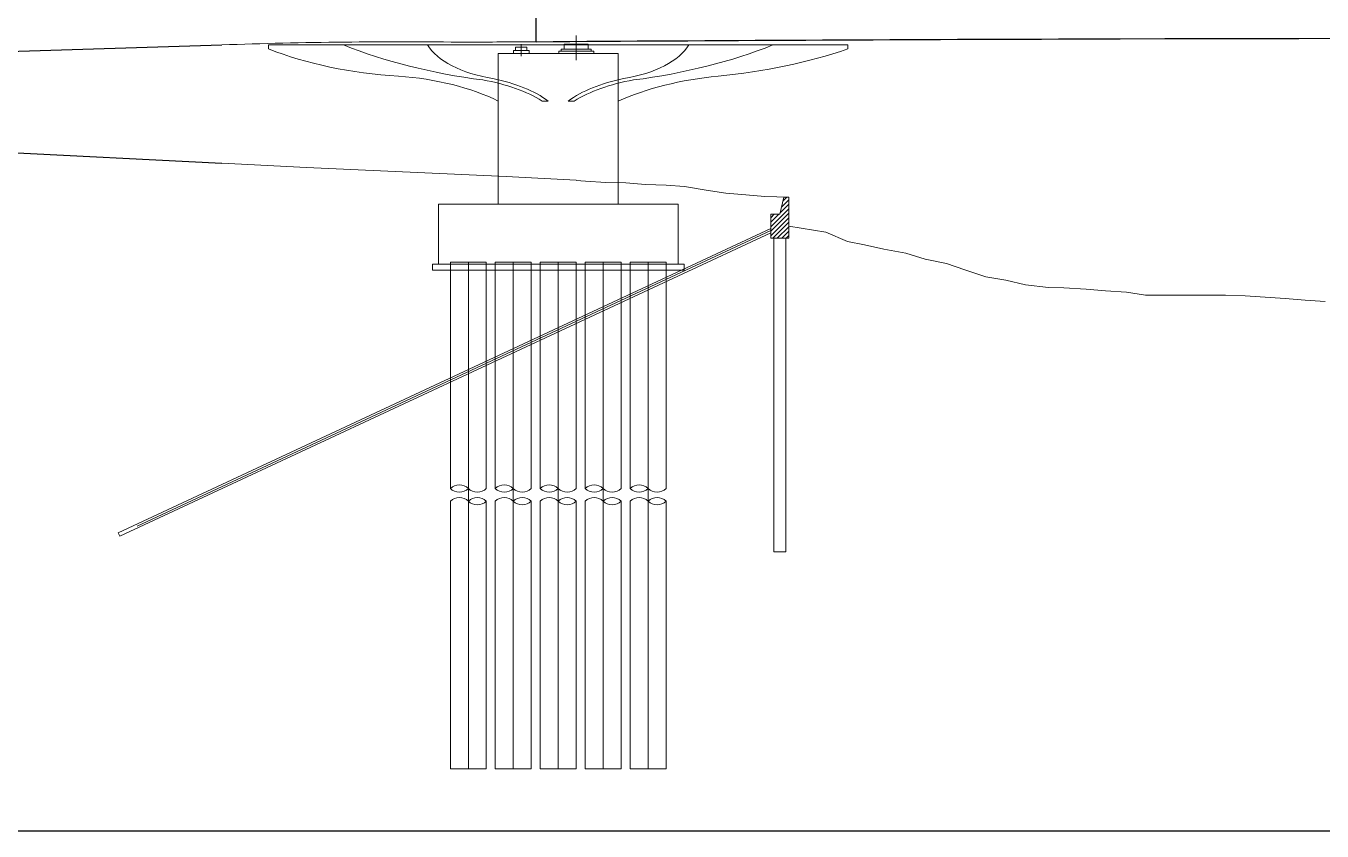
# Model space of a CAD drawing. Extents: x 1767995 to 4174245, y 542814 to 862564.
# Drawn here: x 3858282 to 3923178, y 542814 to 583116 of the extents above; entities that cross this region are included whole.
import ezdxf

# ---------------------------------------------------------------- set-up
doc = ezdxf.new("R2010")
doc.units = 0
doc.header["$LTSCALE"] = 3500
doc.layers.get('Defpoints').update_dxf_attribs({"color": 8})
for name, color, linetype, lineweight in [('1粗实线', 1, 'Continuous', 30), ('文字', 7, 'Continuous', 15), ('桥 构造粗实', 1, 'Continuous', 30), ('细实线', 7, 'Continuous', 15)]:
    doc.layers.add(name, color=color, linetype=linetype, lineweight=lineweight)

# ---------------------------------------------------------------- blocks, each defined once
blk = doc.blocks.new('gdfgdfg')
at = {"layer": '细实线'}
h = blk.add_hatch(dxfattribs=at)
h.set_pattern_fill('ANSI31', color=256, scale=50, style=0)
h.set_pattern_definition([(45, (182922.5, 28418.14), (-112.253, 112.253), [])])
h.paths.add_polyline_path([(182922, 29668), (182672, 29668), (182473, 28818), (182022, 28818), (182022, 27998), (182922, 28418)])
h.paths.add_polyline_path([(182922, 28418), (182022, 27998), (182022, 27618), (182922, 27618)])
for p, q in [((172281, 37760), (172281, 36526)), ((156881, 37288), (185882, 37288)), ((156881, 37288), (156881, 37088)), ((169918, 37012), (169145, 37012)), ((169918, 37012), (169145, 37012)), ((169918, 37012), (169145, 37012)), ((169918, 37012), (169145, 37012)), ((169145, 37012), (169145, 36867)), ((169250, 37012), (169250, 37173)), ((169250, 37012), (169250, 37173)), ((169250, 37012), (169250, 37173)), ((169250, 37012), (169250, 37173)), ((169250, 37012), (169250, 37173)), ((169250, 37012), (169250, 37173)), ((169813, 37173), (169250, 37173)), ((169532, 37333), (169532, 36723)), ((169813, 37012), (169813, 37173)), ((169813, 37012), (169813, 37173)), ((169813, 37012), (169813, 37173)), ((169813, 37012), (169813, 37173)), ((169813, 37012), (169813, 37173)), ((169813, 37012), (169813, 37173)), ((169813, 37012), (169813, 37173)), ((169813, 37012), (169813, 37173)), ((169918, 36867), (169918, 37012)), ((169918, 36867), (169918, 37012)), ((169918, 36867), (169918, 37012)), ((169918, 36867), (169918, 37012)), ((173032, 37070), (171531, 37070)), ((171531, 36979), (171531, 37070)), ((173032, 37070), (171531, 37070)), ((171531, 36979), (171531, 37070)), ((173032, 37070), (171531, 37070)), ((171531, 36979), (171531, 37070)), ((173032, 37070), (171531, 37070)), ((171531, 36979), (171531, 37070)), ((171677, 37070), (171677, 37336)), ((171677, 37070), (171677, 37336)), ((171677, 37070), (171677, 37336)), ((171677, 37070), (171677, 37336)), ((171677, 37070), (171677, 37336)), ((171677, 37070), (171677, 37336)), ((172886, 37336), (171677, 37336)), ((172281, 37287), (172281, 36867)), ((172886, 37070), (172886, 37336)), ((172886, 37070), (172886, 37336)), ((172886, 37070), (172886, 37336)), ((172886, 37070), (172886, 37336)), ((172886, 37070), (172886, 37336)), ((172886, 37070), (172886, 37336)), ((172886, 37070), (172886, 37336)), ((172886, 37070), (172886, 37336)), ((173032, 36979), (173032, 37070)), ((173032, 36979), (173032, 37070)), ((173032, 36979), (173032, 37070)), ((173032, 36979), (173032, 37070)), ((185882, 37288), (185882, 37088)), ((168882, 36867), (168381, 36867)), ((168381, 34479), (168381, 36867)), ((174382, 36867), (168882, 36867)), ((169131, 36867), (169131, 36867)), ((169918, 36867), (169145, 36867)), ((173157, 36979), (171407, 36979)), ((171407, 36867), (171407, 36979)), ((173157, 36979), (171407, 36979)), ((171407, 36867), (171407, 36979)), ((173157, 36979), (171407, 36979)), ((171407, 36867), (171407, 36979)), ((173157, 36979), (171407, 36979)), ((171407, 36867), (171407, 36979)), ((173032, 36979), (171531, 36979)), ((173032, 36979), (171531, 36979)), ((173032, 36979), (171531, 36979)), ((173032, 36979), (171531, 36979)), ((173157, 36867), (173157, 36979)), ((173157, 36867), (173157, 36979)), ((173157, 36867), (173157, 36979)), ((173157, 36867), (173157, 36979)), ((174382, 36867), (174382, 34479)), ((168381, 29318), (168381, 34479)), ((170882, 34479), (170582, 34479)), ((171882, 34479), (172182, 34479)), ((174382, 29318), (174382, 34479)), ((154535, 31370), (158782, 31153)), ((158782, 31153), (168782, 30708)), ((168782, 30708), (172281, 30513)), ((172281, 30505), (172746, 30477)), ((172746, 30477), (173763, 30403)), ((173763, 30403), (174769, 30381)), ((174769, 30381), (175754, 30306)), ((175754, 30306), (176782, 30263)), ((176782, 30263), (177705, 30211)), ((177705, 30211), (178781, 30016)), ((178781, 30016), (179771, 29869)), ((179771, 29869), (180766, 29794)), ((177381, 29318), (165381, 29318)), ((165381, 26318), (165381, 29318)), ((174631, 29318), (168131, 29318)), ((174631, 29318), (168131, 29318)), ((177381, 26318), (177381, 29318)), ((177381, 26318), (177381, 29318)), ((180766, 29794), (181732, 29707)), ((181732, 29707), (182922, 29668)), ((182473, 28818), (182672, 29668)), ((182922, 29668), (182672, 29668)), ((182922, 29668), (182922, 27618)), ((182922, 29668), (182922, 28218)), ((182022, 27618), (182022, 28818)), ((182022, 28818), (182473, 28818)), ((182022, 28109), (149353, 12875)), ((182022, 27998), (150302, 13207)), ((182922, 28218), (184782, 27918)), ((184782, 27918), (185870, 27451)), ((182022, 27888), (149438, 12694)), ((182922, 27618), (182022, 27618)), ((182172, 27618), (182172, 11918)), ((182772, 27618), (182772, 11918)), ((185870, 27451), (186718, 27289)), ((186718, 27289), (187689, 27069)), ((187689, 27069), (188781, 26865)), ((188781, 26865), (189749, 26574)), ((177681, 26318), (165081, 26318)), ((165081, 26018), (165081, 26318)), ((177681, 26018), (165081, 26018)), ((165981, 26418), (167781, 26418)), ((165981, 26018), (165981, 26418)), ((165981, 26418), (167781, 26418)), ((165981, 26018), (165981, 26418)), ((177681, 26318), (165981, 26318)), ((177681, 26018), (165981, 26018)), ((165981, 26018), (165981, 15086)), ((165981, 26018), (165981, 15086)), ((166881, 1055), (166881, 26418)), ((167781, 26018), (167781, 26418)), ((167781, 26018), (167781, 26418)), ((167781, 26018), (167781, 15086)), ((167781, 26018), (167781, 15086)), ((168231, 26418), (170031, 26418)), ((168231, 26018), (168231, 26418)), ((168231, 26418), (170031, 26418)), ((168231, 26018), (168231, 26418)), ((168231, 26018), (168231, 15086)), ((168231, 26018), (168231, 15086)), ((169131, 1055), (169131, 26418)), ((170031, 26018), (170031, 26418)), ((170031, 26018), (170031, 26418)), ((170031, 26018), (170031, 15086)), ((170031, 26018), (170031, 15086)), ((170481, 26418), (172281, 26418)), ((170481, 26018), (170481, 26418)), ((170481, 26418), (172281, 26418)), ((170481, 26018), (170481, 26418)), ((170481, 26018), (170481, 15086)), ((170481, 26018), (170481, 15086)), ((171381, 1055), (171381, 26418)), ((172281, 26018), (172281, 26418)), ((172281, 26018), (172281, 26418)), ((172281, 26018), (172281, 15086)), ((172281, 26018), (172281, 15086)), ((172731, 26418), (174531, 26418)), ((172731, 26018), (172731, 26418)), ((172731, 26418), (174531, 26418)), ((172731, 26018), (172731, 26418)), ((172731, 26018), (172731, 15086)), ((172731, 26018), (172731, 15086)), ((173631, 1055), (173631, 26418)), ((174531, 26018), (174531, 26418)), ((174531, 26018), (174531, 26418)), ((174531, 26018), (174531, 15086)), ((174531, 26018), (174531, 15086)), ((174981, 26418), (176781, 26418)), ((174981, 26018), (174981, 26418)), ((174981, 26418), (176781, 26418)), ((174981, 26018), (174981, 26418)), ((174981, 26018), (174981, 15086)), ((174981, 26018), (174981, 15086)), ((175881, 1055), (175881, 26418)), ((176781, 26018), (176781, 26418)), ((176781, 26018), (176781, 26418)), ((176781, 26018), (176781, 15086)), ((176781, 26018), (176781, 15086)), ((177681, 26318), (177681, 26018)), ((177681, 26318), (177681, 26018)), ((189749, 26574), (190828, 26353)), ((190828, 26353), (191732, 26029)), ((191732, 26029), (192790, 25688)), ((192790, 25688), (193797, 25518)), ((193797, 25518), (194782, 25279)), ((194782, 25279), (195922, 25145)), ((195922, 25145), (196697, 25133)), ((196697, 25133), (197814, 25065)), ((197814, 25065), (198781, 24977)), ((198781, 24977), (199841, 24913)), ((199841, 24913), (200782, 24762)), ((200782, 24762), (201782, 24764)), ((201782, 24764), (202782, 24765)), ((202782, 24765), (203782, 24767)), ((203782, 24767), (204782, 24766)), ((204782, 24766), (205782, 24734)), ((205782, 24734), (206782, 24667)), ((206782, 24667), (207782, 24595)), ((207782, 24595), (208782, 24522)), ((208782, 24522), (209782, 24449)), ((165981, 14453), (165981, 1055)), ((165981, 14453), (165981, 1055)), ((167781, 14453), (167781, 1055)), ((167781, 14453), (167781, 1055)), ((168231, 14453), (168231, 1055)), ((168231, 14453), (168231, 1055)), ((170031, 14453), (170031, 1055)), ((170031, 14453), (170031, 1055)), ((170481, 14453), (170481, 1055)), ((170481, 14453), (170481, 1055)), ((172281, 14453), (172281, 1055)), ((172281, 14453), (172281, 1055)), ((172731, 14453), (172731, 1055)), ((172731, 14453), (172731, 1055)), ((174531, 14453), (174531, 1055)), ((174531, 14453), (174531, 1055)), ((174981, 14453), (174981, 1055)), ((174981, 14453), (174981, 1055)), ((176781, 14453), (176781, 1055)), ((176781, 14453), (176781, 1055)), ((149353, 12875), (149438, 12694)), ((182172, 11918), (182772, 11918)), ((165981, 1055), (167781, 1055)), ((165981, 1055), (167781, 1055)), ((168231, 1055), (170031, 1055)), ((168231, 1055), (170031, 1055)), ((170481, 1055), (172281, 1055)), ((170481, 1055), (172281, 1055)), ((172731, 1055), (174531, 1055)), ((172731, 1055), (174531, 1055)), ((174981, 1055), (176781, 1055)), ((174981, 1055), (176781, 1055))]:
    blk.add_line(p, q, dxfattribs=at)
for centre, radius, start, end in [((163487, -217409), 254857, 89.25943, 92.01301), ((216121, -6245184), 6282804, 90.418036, 90.4499551), ((166431, 14636), 636, 45, 135), ((166431, 15536), 636, 225, 315), ((167331, 15536), 636, 225, 315), ((168681, 14636), 636, 45, 135), ((168681, 15536), 636, 225, 315), ((169581, 15536), 636, 225, 315), ((170931, 14636), 636, 45, 135), ((170931, 15536), 636, 225, 315), ((171831, 15536), 636, 225, 315), ((173181, 14636), 636, 45, 135), ((173181, 15536), 636, 225, 315), ((174081, 15536), 636, 225, 315), ((175431, 14636), 636, 45, 135), ((175431, 15536), 636, 225, 315), ((176331, 15536), 636, 225, 315), ((166431, 14003), 636, 45, 135), ((167331, 14003), 636, 45, 135), ((167331, 14903), 636, 225, 315), ((168681, 14003), 636, 45, 135), ((169581, 14003), 636, 45, 135), ((169581, 14903), 636, 225, 315), ((170931, 14003), 636, 45, 135), ((171831, 14003), 636, 45, 135), ((171831, 14903), 636, 225, 315), ((173181, 14003), 636, 45, 135), ((174081, 14003), 636, 45, 135), ((174081, 14903), 636, 225, 315), ((175431, 14003), 636, 45, 135), ((176331, 14003), 636, 45, 135), ((176331, 14903), 636, 225, 315)]:
    blk.add_arc(centre, radius, start, end, dxfattribs=at)
for centre, major_axis, start_param, end_param in [((164960, 42181), (-13000, 0), 0.900272, 1.449099), ((172338, 44583), (-18704, 0), 0.894752, 1.315009), ((169728, 38021), (-5100, 0), 0.29169, 1.247114), ((173035, 38021), (5100, 0), -1.247114, -0.29169), ((170425, 44583), (-18704, 0), 1.826584, 2.246841), ((176018, 44316), (-17500, 0), 1.764221, 2.169593), ((162056, 31278), (-9000, 0), 3.932954, 4.564529), ((181408, 30578), (-10500, 0), -1.376596, -0.837702), ((165524, 32494), (-6429, 0), 3.807089, 4.382643), ((165823, 32778), (-6096, 0), 3.733766, 4.328587), ((176940, 32778), (-6096, 0), -1.186994, -0.592173), ((177239, 32494), (6429, 0), 1.900542, 2.476096)]:
    blk.add_ellipse(centre, major_axis=major_axis, ratio=0.5, start_param=start_param, end_param=end_param, dxfattribs=at)

msp = doc.modelspace()

# ---------------------------------------------------------------- linework, layer by layer
for p, q in [((3852132.3, 581680.7), (3868087.7, 582167.4)), ((3852132.3, 577060.4), (3868087.7, 576245.1))]:
    msp.add_line(p, q)
at = {"layer": '1粗实线'}
msp.add_lwpolyline([(3883834, 582327.6, -0.0010736), (3910820.5, 582466.5), (3910835.1, 582466.6, -0.0032499), (4053829.4, 581966.1), (4053859.7, 581965.8, -0.0014157), (4087834, 581529.9)], format="xyb", dxfattribs=at)
at = {"layer": 'Defpoints', "elevation": -0.3}
msp.add_lwpolyline([(3692995, 862564.2), (4174245, 862564.2), (4174245, 542814.2), (3692995, 542814.2)], close=True, dxfattribs=at)
at = {"layer": '桥 构造粗实'}
msp.add_line((3883834, 582327.6), (3883834, 584817.7), dxfattribs=at)

# ---------------------------------------------------------------- block references
at = {"layer": '文字'}
msp.add_blockref('gdfgdfg', (3713552.5, 544874.9), dxfattribs=at)

doc.saveas('drawing.dxf')
